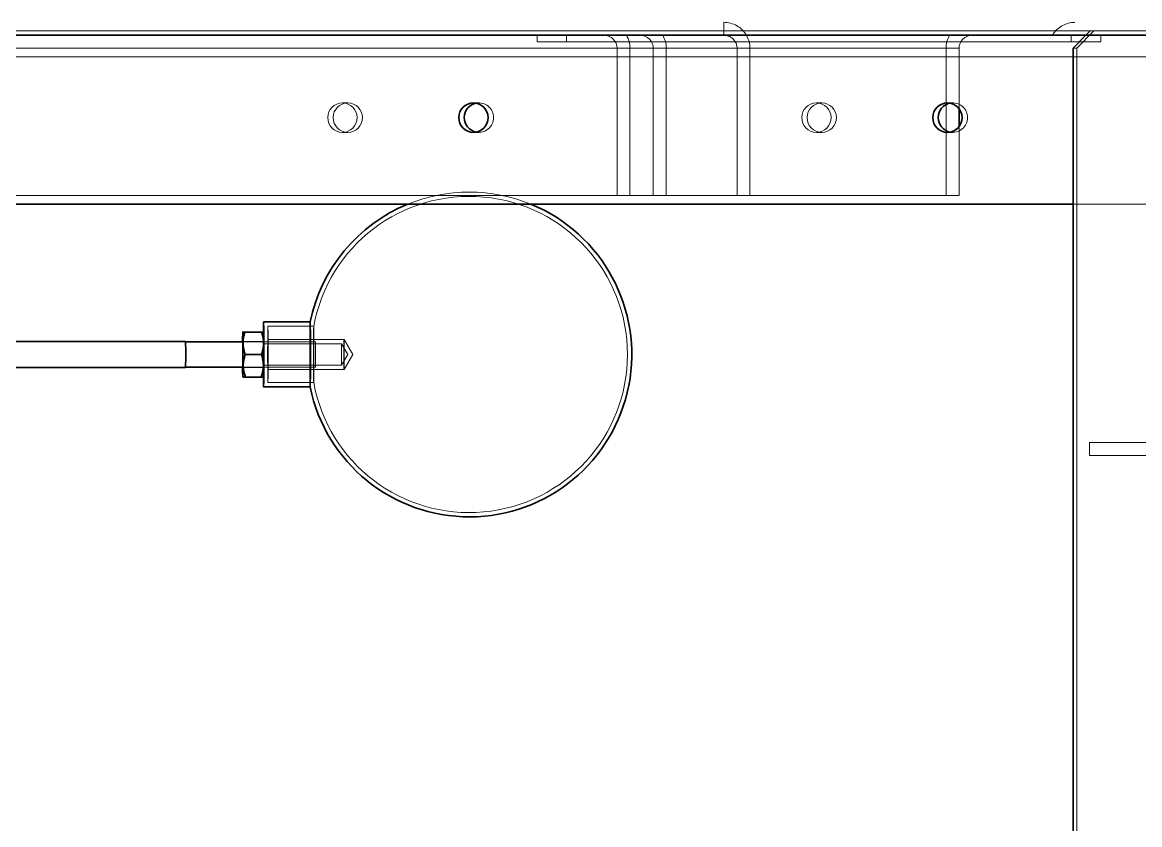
# Model space of a CAD drawing. Header units: millimetres. Extents: x 6115 to 12360, y 7255 to 12668.
# Drawn here: x 9527.8 to 9785.7, y 12372.3 to 12557.5 of the extents above; entities that cross this region are included whole.
import ezdxf

# ---------------------------------------------------------------- set-up
doc = ezdxf.new("R2010")
doc.units = ezdxf.units.MM
doc.layers.add('外形線', color=7, linetype='Continuous', lineweight=50)

msp = doc.modelspace()

# ---------------------------------------------------------------- linework, layer by layer
at = {"layer": '外形線', "linetype": 'Continuous', "lineweight": 18}
for p, q in [((9689.72, 12554.53), (9689.72, 12557.53)), ((9469.19, 12555.53), (9774.3, 12555.53)), ((9775.13, 12555.53), (9771.16, 12551.53)), ((9773.3, 12554.53), (9774.3, 12555.53)), ((9774.3, 12555.53), (9806.12, 12555.53)), ((9646.59, 12554.53), (9646.59, 12553.03)), ((9646.59, 12553.03), (9769.91, 12553.03)), ((9653.38, 12554.53), (9653.38, 12553.03)), ((9769.91, 12554.53), (9769.91, 12553.03)), ((9769.91, 12553.03), (9776.7, 12553.03)), ((9776.7, 12554.53), (9776.7, 12553.03)), ((9744, 12551.53), (9475.05, 12551.53)), ((9665.07, 12517.53), (9665.07, 12551.53)), ((9668.05, 12551.53), (9668.05, 12517.53)), ((9673.43, 12551.53), (9673.43, 12517.53)), ((9676.41, 12517.53), (9676.41, 12551.53)), ((9692.77, 12551.53), (9692.77, 12517.53)), ((9695.75, 12551.53), (9695.75, 12517.53)), ((9741.02, 12551.53), (9741.02, 12517.53)), ((9744, 12537.61), (9744, 12551.53)), ((9771.16, 12551.53), (9770.32, 12551.53)), ((9771.16, 12551.53), (9771.16, 11624.53)), ((10144.35, 12549.53), (9050.88, 12549.53)), ((9602.92, 12538.93), (9601.67, 12538.93)), ((9633.18, 12538.93), (9631.92, 12538.93)), ((9712.32, 12538.93), (9711.07, 12538.93)), ((9742.58, 12538.93), (9741.32, 12538.93)), ((9602.92, 12532.13), (9601.67, 12532.13)), ((9633.18, 12532.13), (9631.92, 12532.13)), ((9712.32, 12532.13), (9711.07, 12532.13)), ((9742.58, 12532.13), (9741.32, 12532.13)), ((9744, 12517.53), (9744, 12533.46)), ((9475.05, 12517.53), (9744, 12517.53)), ((9806.96, 12515.53), (9770.32, 12515.53)), ((9595.05, 12487.34), (9584.47, 12487.34)), ((9565.48, 12483.79), (9565.47, 12483.79)), ((9583.47, 12483.84), (9578.67, 12483.84)), ((9595.47, 12483.79), (9578.68, 12483.79)), ((9601.47, 12483.3), (9583.47, 12483.3)), ((9602.04, 12484.3), (9584.47, 12484.3)), ((9602.95, 12480.84), (9601.47, 12483.3)), ((9604.11, 12480.84), (9602.04, 12484.3)), ((9579.24, 12480.84), (9579.14, 12480.84)), ((9602.95, 12480.84), (9601.47, 12478.38)), ((9604.11, 12480.84), (9602.04, 12477.38)), ((9565.48, 12477.89), (9565.47, 12477.89)), ((9583.47, 12477.84), (9578.67, 12477.84)), ((9595.47, 12477.89), (9578.68, 12477.89)), ((9601.47, 12478.38), (9583.47, 12478.38)), ((9602.04, 12477.38), (9584.47, 12477.38)), ((9595.05, 12474.34), (9584.47, 12474.34)), ((9774.14, 12457.53), (9774.14, 12460.53)), ((9774.14, 12460.53), (9804.82, 12460.53)), ((9807.8, 12457.53), (9774.14, 12457.53))]:
    msp.add_line(p, q, dxfattribs=at).dxf.unprotected_set("ltscale", 0)
at = {"layer": '外形線', "linetype": 'Continuous', "lineweight": 35}
for p, q in [((9804.82, 12554.53), (9468.47, 12554.53)), ((9770.32, 12551.53), (9773.3, 12554.53)), ((9770.32, 11624.53), (9770.32, 12551.53)), ((9744, 12533.46), (9744, 12537.61)), ((9770.32, 12515.53), (9059.08, 12515.53)), ((9594.23, 12488.34), (9583.47, 12488.34)), ((9578.67, 12486.03), (9578.67, 12486.03)), ((9583.03, 12486.03), (9579.17, 12486.03)), ((9583.47, 12486.03), (9583.47, 12486.03)), ((9565.47, 12483.84), (9375.48, 12483.84)), ((9578.68, 12483.79), (9565.48, 12483.79)), ((9583, 12480.84), (9579.24, 12480.84)), ((9565.47, 12477.84), (9375.48, 12477.84)), ((9578.68, 12477.89), (9565.48, 12477.89)), ((9578.67, 12475.83), (9578.78, 12475.64)), ((9582.93, 12475.64), (9579.26, 12475.64)), ((9583.47, 12475.83), (9583.36, 12475.64)), ((9594.23, 12473.34), (9583.47, 12473.34))]:
    msp.add_line(p, q, dxfattribs=at).dxf.unprotected_set("ltscale", 0)
at = {"layer": '外形線', "linetype": 'Continuous', "lineweight": 18}
for points in [[(9689.72, 12557.53), (9690.11, 12557.52), (9690.5, 12557.48), (9690.89, 12557.42), (9691.28, 12557.33), (9691.65, 12557.22), (9692.02, 12557.08), (9692.38, 12556.92), (9692.73, 12556.73), (9693.07, 12556.52), (9693.39, 12556.3), (9693.69, 12556.05), (9693.98, 12555.78), (9694.25, 12555.49), (9694.5, 12555.19), (9694.73, 12554.87), (9694.94, 12554.54), (9695.12, 12554.19), (9695.29, 12553.83), (9695.43, 12553.47), (9695.54, 12553.09), (9695.63, 12552.71), (9695.7, 12552.32), (9695.74, 12551.93), (9695.75, 12551.53)], [(9692.77, 12551.53), (9692.76, 12551.73), (9692.74, 12551.93), (9692.71, 12552.12), (9692.66, 12552.32), (9692.6, 12552.51), (9692.53, 12552.69), (9692.44, 12552.87), (9692.35, 12553.04), (9692.24, 12553.21), (9692.12, 12553.37), (9692, 12553.52), (9691.86, 12553.66), (9691.72, 12553.79), (9691.56, 12553.92), (9691.4, 12554.03), (9691.23, 12554.13), (9691.06, 12554.22), (9690.88, 12554.31), (9690.69, 12554.37), (9690.5, 12554.43), (9690.31, 12554.48), (9690.11, 12554.51), (9689.92, 12554.53), (9689.72, 12554.53)], [(9579.14, 12480.84), (9579.06, 12481.09), (9578.99, 12481.33), (9578.92, 12481.56), (9578.87, 12481.78), (9578.82, 12482), (9578.78, 12482.22), (9578.74, 12482.43), (9578.71, 12482.64), (9578.69, 12482.84), (9578.67, 12483.05), (9578.67, 12483.25), (9578.66, 12483.45), (9578.66, 12483.65), (9578.67, 12483.85), (9578.69, 12484.05), (9578.71, 12484.26), (9578.73, 12484.46), (9578.77, 12484.67), (9578.81, 12484.89), (9578.85, 12485.1), (9578.91, 12485.33), (9578.97, 12485.55), (9579.04, 12485.79), (9579.12, 12486.03)], [(9582.97, 12486.03), (9583.05, 12485.79), (9583.12, 12485.55), (9583.18, 12485.33), (9583.23, 12485.1), (9583.27, 12484.89), (9583.31, 12484.67), (9583.34, 12484.46), (9583.37, 12484.26), (9583.39, 12484.05), (9583.4, 12483.85), (9583.4, 12483.65), (9583.41, 12483.45), (9583.4, 12483.25), (9583.39, 12483.05), (9583.37, 12482.84), (9583.35, 12482.64), (9583.31, 12482.43), (9583.28, 12482.22), (9583.23, 12482), (9583.18, 12481.78), (9583.12, 12481.56), (9583.06, 12481.33), (9582.98, 12481.09), (9582.9, 12480.84)], [(9579.21, 12475.64), (9579.13, 12475.89), (9579.06, 12476.13), (9578.99, 12476.36), (9578.94, 12476.59), (9578.89, 12476.81), (9578.84, 12477.02), (9578.81, 12477.23), (9578.78, 12477.44), (9578.75, 12477.65), (9578.73, 12477.85), (9578.72, 12478.05), (9578.72, 12478.25), (9578.72, 12478.45), (9578.72, 12478.66), (9578.74, 12478.86), (9578.75, 12479.06), (9578.78, 12479.27), (9578.81, 12479.48), (9578.85, 12479.69), (9578.89, 12479.91), (9578.94, 12480.13), (9579, 12480.36), (9579.07, 12480.59), (9579.14, 12480.84)], [(9582.9, 12480.84), (9582.98, 12480.59), (9583.05, 12480.36), (9583.11, 12480.13), (9583.16, 12479.91), (9583.21, 12479.69), (9583.25, 12479.48), (9583.28, 12479.27), (9583.3, 12479.06), (9583.32, 12478.86), (9583.34, 12478.66), (9583.35, 12478.45), (9583.35, 12478.25), (9583.35, 12478.05), (9583.34, 12477.85), (9583.32, 12477.65), (9583.3, 12477.44), (9583.27, 12477.23), (9583.24, 12477.02), (9583.19, 12476.81), (9583.15, 12476.59), (9583.09, 12476.36), (9583.03, 12476.13), (9582.96, 12475.89), (9582.88, 12475.64)]]:
    msp.add_lwpolyline(points, dxfattribs=at).dxf.unprotected_set("ltscale", 0)
at = {"layer": '外形線', "linetype": 'Continuous', "lineweight": 35}
for points in [[(9578.67, 12486.03), (9578.67, 12486.03), (9578.68, 12486.03), (9578.68, 12486.03), (9578.69, 12486.03), (9578.7, 12486.03), (9578.71, 12486.03), (9578.72, 12486.03), (9578.74, 12486.03), (9578.75, 12486.03), (9578.77, 12486.03), (9578.79, 12486.03), (9578.81, 12486.03), (9578.83, 12486.03), (9578.85, 12486.03), (9578.88, 12486.03), (9578.9, 12486.03), (9578.93, 12486.03), (9578.96, 12486.03), (9578.99, 12486.03), (9579.02, 12486.03), (9579.06, 12486.03), (9579.09, 12486.03), (9579.13, 12486.03), (9579.17, 12486.03)], [(9578.67, 12486.03), (9578.67, 12486.03), (9578.67, 12486.03), (9578.67, 12486.03), (9578.67, 12486.03), (9578.67, 12486.03), (9578.67, 12486.03), (9578.67, 12486.03), (9578.67, 12486.03), (9578.67, 12486.03), (9578.67, 12486.03), (9578.67, 12486.03), (9578.67, 12486.03), (9578.67, 12486.03), (9578.67, 12486.03), (9578.67, 12486.03), (9578.67, 12486.03), (9578.67, 12486.03), (9578.67, 12486.03), (9578.67, 12486.03), (9578.67, 12486.03), (9578.67, 12486.03), (9578.67, 12486.03), (9578.67, 12486.03), (9578.67, 12486.03)], [(9579.17, 12486.03), (9579.09, 12485.79), (9579.03, 12485.55), (9578.97, 12485.33), (9578.91, 12485.1), (9578.87, 12484.89), (9578.83, 12484.67), (9578.8, 12484.46), (9578.78, 12484.26), (9578.76, 12484.05), (9578.74, 12483.85), (9578.74, 12483.65), (9578.74, 12483.45), (9578.74, 12483.25), (9578.76, 12483.05), (9578.77, 12482.84), (9578.8, 12482.64), (9578.83, 12482.43), (9578.87, 12482.22), (9578.91, 12482), (9578.96, 12481.78), (9579.02, 12481.56), (9579.08, 12481.33), (9579.16, 12481.09), (9579.24, 12480.84)], [(9583, 12480.84), (9583.08, 12481.09), (9583.16, 12481.33), (9583.22, 12481.56), (9583.28, 12481.78), (9583.32, 12482), (9583.37, 12482.22), (9583.4, 12482.43), (9583.43, 12482.64), (9583.45, 12482.84), (9583.47, 12483.05), (9583.48, 12483.25), (9583.48, 12483.45), (9583.48, 12483.65), (9583.47, 12483.85), (9583.46, 12484.05), (9583.44, 12484.26), (9583.41, 12484.46), (9583.38, 12484.67), (9583.34, 12484.89), (9583.29, 12485.1), (9583.23, 12485.33), (9583.17, 12485.55), (9583.1, 12485.79), (9583.03, 12486.03)], [(9583.03, 12486.03), (9583.06, 12486.03), (9583.09, 12486.03), (9583.13, 12486.03), (9583.16, 12486.03), (9583.19, 12486.03), (9583.22, 12486.03), (9583.24, 12486.03), (9583.27, 12486.03), (9583.29, 12486.03), (9583.31, 12486.03), (9583.34, 12486.03), (9583.36, 12486.03), (9583.37, 12486.03), (9583.39, 12486.03), (9583.41, 12486.03), (9583.42, 12486.03), (9583.43, 12486.03), (9583.44, 12486.03), (9583.45, 12486.03), (9583.46, 12486.03), (9583.46, 12486.03), (9583.47, 12486.03), (9583.47, 12486.03), (9583.47, 12486.03)], [(9579.24, 12480.84), (9579.17, 12480.59), (9579.1, 12480.36), (9579.04, 12480.13), (9578.98, 12479.91), (9578.94, 12479.69), (9578.9, 12479.48), (9578.86, 12479.27), (9578.84, 12479.06), (9578.82, 12478.86), (9578.8, 12478.66), (9578.8, 12478.45), (9578.79, 12478.25), (9578.8, 12478.05), (9578.81, 12477.85), (9578.82, 12477.65), (9578.84, 12477.44), (9578.87, 12477.23), (9578.91, 12477.02), (9578.95, 12476.81), (9579, 12476.59), (9579.05, 12476.36), (9579.11, 12476.13), (9579.19, 12475.89), (9579.26, 12475.64)], [(9582.93, 12475.64), (9583.01, 12475.89), (9583.08, 12476.13), (9583.15, 12476.36), (9583.21, 12476.59), (9583.26, 12476.81), (9583.3, 12477.02), (9583.34, 12477.23), (9583.37, 12477.44), (9583.39, 12477.65), (9583.41, 12477.85), (9583.42, 12478.05), (9583.43, 12478.25), (9583.43, 12478.45), (9583.42, 12478.66), (9583.41, 12478.86), (9583.39, 12479.06), (9583.36, 12479.27), (9583.33, 12479.48), (9583.3, 12479.69), (9583.25, 12479.91), (9583.2, 12480.13), (9583.14, 12480.36), (9583.08, 12480.59), (9583, 12480.84)], [(9579.26, 12475.64), (9579.22, 12475.64), (9579.18, 12475.64), (9579.15, 12475.64), (9579.11, 12475.64), (9579.08, 12475.64), (9579.04, 12475.64), (9579.02, 12475.64), (9578.99, 12475.64), (9578.96, 12475.64), (9578.94, 12475.64), (9578.92, 12475.64), (9578.9, 12475.64), (9578.88, 12475.64), (9578.86, 12475.64), (9578.85, 12475.64), (9578.83, 12475.64), (9578.82, 12475.64), (9578.81, 12475.64), (9578.8, 12475.64), (9578.79, 12475.64), (9578.79, 12475.64), (9578.79, 12475.64), (9578.78, 12475.64), (9578.78, 12475.64)], [(9583.36, 12475.64), (9583.36, 12475.64), (9583.36, 12475.64), (9583.35, 12475.64), (9583.35, 12475.64), (9583.34, 12475.64), (9583.34, 12475.64), (9583.33, 12475.64), (9583.32, 12475.64), (9583.3, 12475.64), (9583.29, 12475.64), (9583.27, 12475.64), (9583.26, 12475.64), (9583.24, 12475.64), (9583.22, 12475.64), (9583.2, 12475.64), (9583.18, 12475.64), (9583.15, 12475.64), (9583.13, 12475.64), (9583.1, 12475.64), (9583.07, 12475.64), (9583.04, 12475.64), (9583, 12475.64), (9582.97, 12475.64), (9582.93, 12475.64)]]:
    msp.add_lwpolyline(points, dxfattribs=at).dxf.unprotected_set("ltscale", 0)
at = {"layer": '外形線', "linetype": 'Continuous', "lineweight": 18}
for radius, start, end in [(36.5, 190.2466, 169.7534), (37.5, 67.7032, 112.2968), (37.5, 168.463, 168.4732), (37.5, 191.5268, 191.537)]:
    msp.add_arc((9630.97, 12480.84), radius, start, end, dxfattribs=at).dxf.unprotected_set("ltscale", 0)
at = {"layer": '外形線', "linetype": 'Continuous', "lineweight": 35}
for start, end in [(112.2968, 168.463), (191.537, 67.7032)]:
    msp.add_arc((9630.97, 12480.84), 37.5, start, end, dxfattribs=at).dxf.unprotected_set("ltscale", 0)
at = {"layer": '外形線', "linetype": 'Continuous', "lineweight": 18}
for centre, major_axis, ratio, start_param, end_param in [((9770.71, 12551.53), (3.01, 5.18), 0.997257, 0.523599, 1.570796), ((9662.08, 12551.53), (0, 3), 0.994522, 4.712389, 6.283185), ((9662.08, 12551.53), (3.01, -5.18), 0.997257, 1.047198, 1.570796), ((9670.45, 12551.53), (0, 3), 0.994522, 4.712389, 6.283185), ((9670.45, 12551.53), (0, 6), 0.994522, 4.712389, 5.235988), ((9746.98, 12551.53), (-3.01, -5.18), 0.997257, 4.712389, 5.235988), ((9746.98, 12551.53), (0, 3), 0.994522, 0, 1.570796), ((9633.18, 12535.53), (0, 3.4), 0.994522, 4.712389, 6.469744), ((9742.58, 12535.53), (0, 3.4), 0.994522, 4.712389, 6.469744), ((9633.18, 12535.53), (-0.63, -3.34), 0.994898, 0, 1.757355), ((9742.58, 12535.53), (-0.63, -3.34), 0.994898, 0, 1.757355), ((9594.23, 12480.84), (0, 7.5), 0.008523, 0, 1.122961), ((9583.47, 12480.84), (0, 7.5), 0.008523, 0.805404, 1.122961), ((9583.47, 12480.93), (0, -5.1), 0.008523, 3.141593, 6.29795), ((9583.47, 12480.93), (0, 5.1), 0.008523, 6.268421, 6.283185), ((9565.47, 12480.84), (0, 3), 0.008523, 0, 1.523602), ((9578.67, 12480.93), (0, -5.1), 0.008523, 4.118513, 5.3525), ((9578.67, 12480.84), (0, 3), 0.008523, 0.182829, 1.570796), ((9583.47, 12480.84), (0, 7.5), 0.008523, 1.122961, 2.315979), ((9594.23, 12480.84), (0, -7.5), 0.008523, 4.264553, 6.283185), ((9601.47, 12480.84), (0, -2.46), 0.008523, 0, 6.283185), ((9565.47, 12480.84), (0, -3), 0.008523, 4.665195, 6.283185), ((9578.67, 12480.84), (0, -3), 0.008523, 4.712389, 6.100357)]:
    msp.add_ellipse(centre, major_axis=major_axis, ratio=ratio, start_param=start_param, end_param=end_param, dxfattribs=at).dxf.unprotected_set("ltscale", 0)
for centre, major_axis, ratio in [((9601.67, 12535.53), (0, -3.4), 0.994522), ((9602.92, 12535.53), (0, -3.4), 0.994522), ((9711.07, 12535.53), (0, -3.4), 0.994522), ((9712.32, 12535.53), (0, -3.4), 0.994522), ((9584.47, 12480.84), (0, -6.5), 0.008523), ((9595.05, 12480.84), (0, -6.5), 0.008523), ((9565.47, 12480.84), (0, 2.95), 0.008523), ((9583.47, 12480.84), (0, 3), 0.008523), ((9583.47, 12480.84), (0, -2.46), 0.008523), ((9584.47, 12480.84), (0, -3.46), 0.008523), ((9595.47, 12480.84), (0, 2.95), 0.008523), ((9602.04, 12480.84), (0, -3.46), 0.008523)]:
    msp.add_ellipse(centre, major_axis=major_axis, ratio=ratio, dxfattribs=at).dxf.unprotected_set("ltscale", 0)
at = {"layer": '外形線', "linetype": 'Continuous', "lineweight": 35}
for centre in [(9631.92, 12535.53), (9741.32, 12535.53)]:
    msp.add_ellipse(centre, major_axis=(0, -3.4), ratio=0.994522, dxfattribs=at).dxf.unprotected_set("ltscale", 0)
for centre, major_axis, ratio, start_param, end_param in [((9633.18, 12535.53), (-0.63, 3.34), 0.994898, 0, 2.768476), ((9742.58, 12535.53), (-0.63, 3.34), 0.994898, 0, 2.768476), ((9583.47, 12480.84), (0, 7.5), 0.008523, 2.315979, 7.088589), ((9594.23, 12480.84), (0, 7.5), 0.008523, 3.141593, 6.283185), ((9578.67, 12480.93), (0, 5.1), 0.008523, 0, 0.97692), ((9578.67, 12480.93), (0, -5.1), 0.008523, 5.3525, 9.424778), ((9583.47, 12480.93), (0, 5.1), 0.008523, 3.156357, 6.268421), ((9565.47, 12480.84), (0, -3), 0.008523, 0, 3.141593), ((9578.67, 12480.84), (0, 3), 0.008523, 2.958764, 6.466014)]:
    msp.add_ellipse(centre, major_axis=major_axis, ratio=ratio, start_param=start_param, end_param=end_param, dxfattribs=at).dxf.unprotected_set("ltscale", 0)

doc.saveas('drawing.dxf')
